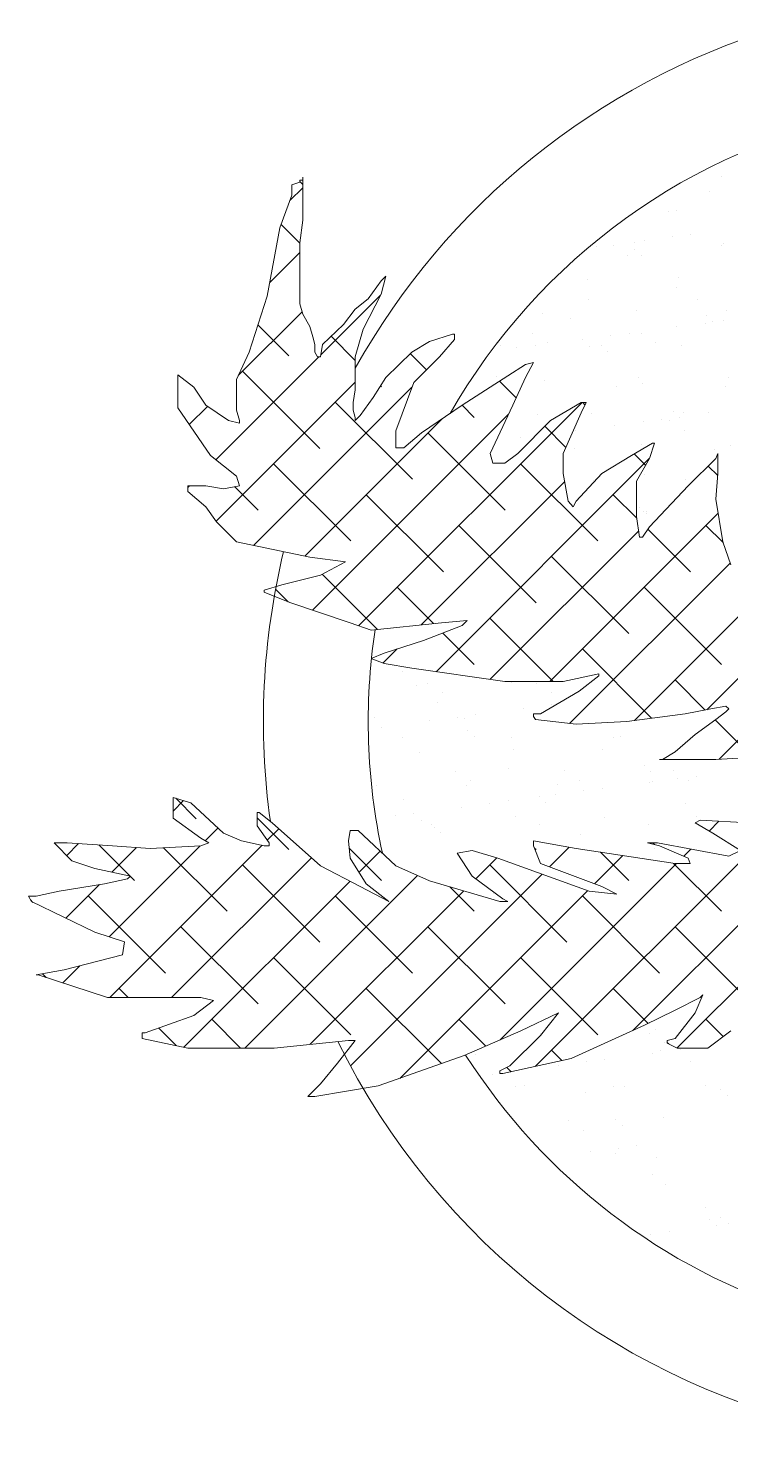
# Model space of a CAD drawing. Header units: inches. Extents: x 32 to 2500, y 31 to 1246.
# Drawn here: x 809.16 to 828.22, y 573.52 to 612.07 of the extents above; entities that cross this region are included whole.
import ezdxf

# ---------------------------------------------------------------- set-up
doc = ezdxf.new("R2010")
doc.units = ezdxf.units.IN
doc.header["$MEASUREMENT"] = 0
doc.layers.add('A-FURNITURE', color=251, linetype='Continuous', lineweight=20)

msp = doc.modelspace()

# ---------------------------------------------------------------- linework, layer by layer
at = {"layer": 'A-FURNITURE', "linetype": 'Continuous'}
for p, q in [((816.30991, 607.81048), (816.52508, 607.88554)), ((816.52508, 607.94183), (816.60577, 607.94183)), ((816.52508, 607.88554), (816.52508, 607.94183)), ((816.52508, 607.90326), (816.60577, 607.82257)), ((816.60577, 608.01689), (816.60577, 606.85351)), ((816.60577, 607.94183), (816.60577, 608.01689)), ((827.98024, 608.05199), (827.98024, 608.05199)), ((815.98716, 606.6471), (816.30991, 607.52902)), ((816.60577, 607.73516), (816.25813, 607.38751)), ((816.30991, 607.52902), (816.30991, 607.81048)), ((827.64773, 607.63846), (827.64773, 607.63846)), ((826.54331, 607.07679), (826.54331, 607.07679)), ((826.75703, 607.11339), (826.75703, 607.11339)), ((816.01845, 606.73261), (816.52509, 606.22597)), ((816.60577, 606.85351), (816.52509, 606.23429)), ((815.63751, 604.78943), (815.98716, 606.6471)), ((825.88083, 606.29569), (825.88083, 606.29569)), ((826.6522, 606.39724), (826.6522, 606.39724)), ((827.14607, 606.46226), (827.14607, 606.46226)), ((816.52509, 605.9772), (815.70711, 605.15922)), ((816.52509, 606.23429), (816.52509, 604.58303)), ((824.59208, 606.12602), (824.59208, 606.12602)), ((825.02897, 606.15379), (825.02897, 606.15379)), ((825.42908, 605.89889), (825.42908, 605.89889)), ((825.61286, 606.23544), (825.61286, 606.23544)), ((825.62093, 606.04932), (825.62093, 606.04932)), ((827.9837, 606.15916), (827.9837, 606.15916)), ((828.04001, 606.22379), (828.04001, 606.22379)), ((825.79582, 605.88907), (825.79582, 605.88907)), ((818.38094, 604.71439), (818.73059, 605.20226)), ((818.86507, 605.33361), (818.73059, 604.84574)), ((818.73059, 605.20226), (818.86507, 605.33361)), ((824.3332, 605.25352), (824.3332, 605.25352)), ((826.8168, 605.28519), (826.8168, 605.28519)), ((815.15338, 603.26953), (815.63751, 604.78943)), ((818.71259, 604.81014), (817.09926, 603.19681)), ((818.73059, 604.84574), (818.24646, 603.88876)), ((826.74019, 605.0237), (826.74019, 605.0237)), ((816.58817, 604.363), (814.85572, 602.63055)), ((816.52509, 604.58303), (816.60578, 604.30157)), ((817.70854, 604.02011), (818.03129, 604.43292)), ((818.03129, 604.43292), (818.38094, 604.71439)), ((824.35486, 604.6955), (824.35486, 604.6955)), ((825.67263, 604.40724), (825.67263, 604.40724)), ((827.3096, 604.70087), (827.3096, 604.70087)), ((828.09977, 604.3956), (828.09977, 604.3956)), ((815.38858, 604.00792), (816.23016, 603.16635)), ((816.60578, 604.30157), (816.79406, 603.96381)), ((817.14371, 603.47594), (817.70854, 604.02011)), ((823.10999, 604.31492), (823.10999, 604.31492)), ((823.88794, 604.19096), (823.88794, 604.19096)), ((827.527, 604.0558), (827.527, 604.0558)), ((827.56565, 604.26732), (827.56565, 604.26732)), ((827.74053, 604.10706), (827.74053, 604.10706)), ((828.02087, 604.12081), (828.02087, 604.12081)), ((816.79406, 603.96381), (816.87475, 603.68235)), ((816.87475, 603.68235), (816.92854, 603.47594)), ((817.37501, 603.69878), (818.0313, 603.04249)), ((818.24646, 603.88876), (818.0313, 603.13819)), ((820.04852, 603.55101), (820.66714, 603.75742)), ((820.72093, 603.6073), (820.31749, 603.13819)), ((820.66714, 603.75742), (820.72093, 603.75742)), ((820.72093, 603.75742), (820.72093, 603.6073)), ((822.84052, 603.7725), (822.84052, 603.7725)), ((824.20165, 603.618), (824.20165, 603.618)), ((824.97302, 603.71956), (824.97302, 603.71956)), ((825.46688, 603.78458), (825.46688, 603.78458)), ((825.79526, 603.77787), (825.79526, 603.77787)), ((826.75563, 603.95424), (826.75563, 603.95424)), ((814.80373, 602.51895), (815.15338, 603.26953)), ((816.92854, 603.47594), (816.92854, 603.26953)), ((816.92854, 603.26953), (817.00923, 603.13818)), ((817.08992, 603.13818), (817.14371, 603.47594)), ((818.86508, 602.57526), (819.56439, 603.26954)), ((819.5228, 603.22826), (819.96391, 602.78715)), ((819.56439, 603.26954), (820.04852, 603.55101)), ((821.96582, 603.43696), (821.96582, 603.43696)), ((822.41903, 603.38332), (822.41903, 603.38332)), ((822.91289, 603.44834), (822.91289, 603.44834)), ((823.24063, 603.5176), (823.24063, 603.5176)), ((824.39297, 603.42532), (824.39297, 603.42532)), ((824.7134, 603.43457), (824.7134, 603.43457)), ((824.88828, 603.27431), (824.88828, 603.27431)), ((826.19537, 603.52297), (826.19537, 603.52297)), ((826.87657, 603.457), (826.87657, 603.457)), ((817.04063, 603.13818), (814.24454, 600.3421)), ((817.00923, 603.13818), (817.08992, 603.13818)), ((818.0313, 603.13819), (818.0313, 602.2375)), ((820.31749, 603.13819), (819.61818, 602.44391)), ((821.6892, 602.31257), (822.65747, 602.9318)), ((822.65747, 602.9318), (822.87264, 602.98809)), ((822.87264, 602.98809), (822.65747, 602.57528)), ((813.21685, 602.6503), (813.64719, 602.31254)), ((813.21685, 601.74961), (813.21685, 602.6503)), ((818.0313, 602.45157), (814.25222, 598.67249)), ((814.80374, 601.69333), (814.80373, 602.51895)), ((814.9722, 602.74703), (817.06879, 600.65043)), ((818.51543, 602.0311), (818.86508, 602.57526)), ((819.61818, 602.44391), (819.13405, 601.13041)), ((821.86115, 602.60182), (821.86115, 602.60182)), ((821.94938, 602.47896), (822.40183, 602.02651)), ((822.65747, 602.57528), (822.30782, 601.8247)), ((823.16976, 602.48672), (823.16976, 602.48672)), ((825.7324, 602.57905), (825.7324, 602.57905)), ((828.15954, 602.56741), (828.15954, 602.56741)), ((813.64719, 602.31254), (813.96995, 601.82467)), ((819.56989, 602.31289), (815.26971, 598.01271)), ((818.0313, 602.2375), (817.97751, 601.89974)), ((818.72169, 602.35209), (818.74607, 602.32771)), ((820.93611, 601.8247), (821.6892, 602.31257)), ((825.12115, 602.31958), (825.12115, 602.31958)), ((825.83266, 602.40895), (825.83266, 602.40895)), ((828.07588, 602.32495), (828.07588, 602.32495)), ((814.10444, 600.45488), (813.21685, 601.74961)), ((814.01787, 601.7927), (813.52511, 601.29995)), ((813.96995, 601.82467), (814.58857, 601.41186)), ((814.88443, 601.41186), (814.80374, 601.69333)), ((817.48811, 601.90839), (819.58471, 599.81179)), ((817.97751, 601.89974), (817.97751, 601.69334)), ((817.97751, 601.69334), (818.0313, 601.48693)), ((824.1886, 601.89977), (818.1209, 595.83206)), ((818.16578, 601.54322), (818.51543, 602.0311)), ((819.83336, 601.07412), (820.93611, 601.8247)), ((820.93031, 601.82075), (821.26199, 601.48907)), ((822.30782, 601.8247), (821.68921, 600.5112)), ((823.32989, 601.41189), (824.16367, 601.89977)), ((824.16367, 601.89977), (824.29815, 601.89977)), ((824.29815, 601.89977), (824.16367, 601.6183)), ((824.20585, 601.89977), (824.26831, 601.83731)), ((814.58857, 601.41186), (814.88443, 601.33681)), ((814.88443, 601.33681), (814.88443, 601.41186)), ((820.38147, 601.44719), (816.65887, 597.72459)), ((822.19348, 601.58192), (816.86705, 596.25549)), ((818.0313, 601.41187), (818.16578, 601.54322)), ((818.0313, 601.48693), (818.0313, 601.41187)), ((822.44231, 600.51121), (823.32989, 601.41189)), ((822.98041, 601.57621), (822.98041, 601.57621)), ((824.16367, 601.6183), (823.67954, 600.51121)), ((824.45274, 601.59713), (824.45274, 601.59713)), ((825.07645, 601.27656), (825.07645, 601.27656)), ((825.84782, 601.37811), (825.84782, 601.37811)), ((826.34168, 601.44313), (826.34168, 601.44313)), ((826.56155, 601.40195), (826.56155, 601.40195)), ((826.65811, 601.65256), (826.65811, 601.65256)), ((826.833, 601.49231), (826.833, 601.49231)), ((826.93634, 601.62881), (826.93634, 601.62881)), ((827.63043, 601.6128), (827.63043, 601.6128)), ((819.13405, 601.13041), (819.13406, 600.66131)), ((819.34923, 600.66131), (819.83336, 601.07412)), ((820.00403, 601.06975), (822.10063, 598.97315)), ((822.52246, 600.94032), (822.52246, 600.94032)), ((823.17431, 601.25402), (823.75183, 600.67651)), ((824.00692, 601.14168), (824.00692, 601.14168)), ((826.96166, 601.14705), (826.96166, 601.14705)), ((819.13406, 600.66131), (819.34923, 600.66131)), ((821.68921, 600.5112), (821.7699, 600.2485)), ((822.09266, 600.2485), (822.44231, 600.51121)), ((823.67954, 600.51121), (823.67954, 599.96705)), ((823.98075, 600.65956), (823.98075, 600.65956)), ((825.53539, 600.45492), (826.10021, 600.79268)), ((825.60755, 600.49807), (825.91351, 600.19211)), ((825.79217, 600.75086), (825.79217, 600.75086)), ((826.15401, 600.79268), (826.01953, 600.37987)), ((826.10021, 600.79268), (826.15401, 600.79268)), ((827.77737, 600.62695), (827.77737, 600.62695)), ((827.82158, 600.37987), (827.87537, 600.51122)), ((827.87537, 600.51122), (827.87538, 599.96706)), ((828.21931, 600.73922), (828.21931, 600.73922)), ((814.80374, 599.89196), (814.10444, 600.45488)), ((815.81084, 600.23111), (817.90743, 598.13451)), ((826.01468, 600.37129), (820.22566, 594.58227)), ((821.7699, 600.2485), (822.09266, 600.2485)), ((822.51995, 600.23111), (824.61655, 598.13451)), ((824.7285, 599.96705), (825.53539, 600.45492)), ((826.01953, 600.37987), (825.66988, 599.76065)), ((827.06849, 599.6293), (827.82158, 600.37987)), ((827.61195, 600.17094), (827.87109, 599.9118)), ((814.88443, 599.62926), (814.80374, 599.89196)), ((823.71808, 599.75197), (819.82053, 595.85442)), ((823.67954, 599.96705), (823.81403, 599.21648)), ((824.0292, 599.21648), (824.7285, 599.96705)), ((824.5125, 599.76894), (824.5125, 599.76894)), ((825.66988, 599.76065), (825.66988, 598.80367)), ((825.88744, 599.94366), (825.88744, 599.94366)), ((826.99611, 599.80062), (826.99611, 599.80062)), ((827.87538, 599.96706), (827.82159, 599.27278)), ((813.48582, 599.62925), (813.96996, 599.62925)), ((813.48582, 599.47914), (813.48582, 599.62925)), ((813.5317, 599.62925), (813.48582, 599.58338)), ((813.96996, 599.06633), (813.48582, 599.47914)), ((813.96996, 599.62925), (814.45409, 599.5542)), ((814.45409, 599.5542), (814.88443, 599.62926)), ((814.75754, 599.60713), (815.39152, 598.97315)), ((818.32675, 599.39247), (820.42335, 597.29588)), ((825.03587, 599.39247), (825.67744, 598.7509)), ((826.01953, 598.52221), (827.06849, 599.6293)), ((814.26582, 598.65351), (813.96996, 599.06633)), ((823.81403, 599.21648), (823.94851, 599.06636)), ((823.94851, 599.06636), (824.0292, 599.21648)), ((825.75058, 599.03781), (825.75058, 599.03781)), ((827.82159, 599.27278), (828.00986, 598.1094)), ((814.80375, 598.10935), (814.26582, 598.65351)), ((827.88415, 598.8862), (823.31695, 594.319)), ((831.22288, 598.87037), (825.61043, 593.25793)), ((825.66988, 598.80367), (825.75057, 598.24074)), ((825.85194, 598.92266), (825.85194, 598.92266)), ((825.92546, 598.87756), (825.92546, 598.87756)), ((825.95125, 598.93511), (825.95125, 598.93511)), ((832.72545, 598.69567), (827.57767, 593.54789)), ((820.84267, 598.55383), (822.93927, 596.45724)), ((825.72685, 598.40619), (821.69565, 594.37498)), ((825.75057, 598.24074), (825.83126, 598.24074)), ((825.83126, 598.24074), (826.01953, 598.52221)), ((825.97408, 598.45426), (827.13246, 597.29588)), ((827.55178, 598.55383), (828.01713, 598.08848)), ((816.79408, 597.69654), (814.80375, 598.10935)), ((828.00986, 598.1094), (828.22504, 597.49018)), ((817.76235, 597.5652), (816.79408, 597.69654)), ((817.08994, 597.20867), (817.76235, 597.5652)), ((823.35859, 597.7152), (825.45518, 595.6186)), ((828.20966, 597.53443), (823.85196, 593.17673)), ((833.12861, 597.42155), (827.91104, 592.20398)), ((816.04099, 596.94597), (817.08994, 597.20867)), ((817.13311, 597.23156), (818.63807, 595.72661)), ((815.55685, 596.79586), (816.04099, 596.94597)), ((815.55685, 596.73956), (815.55685, 596.79586)), ((816.25616, 596.4581), (815.55685, 596.73956)), ((815.86624, 596.82115), (816.21119, 596.4762)), ((819.16539, 596.87656), (820.15173, 595.89022)), ((825.8745, 596.87656), (827.9711, 594.77996)), ((817.89684, 595.91394), (816.25616, 596.4581)), ((818.46166, 595.70754), (817.89684, 595.91394)), ((820.37131, 595.91395), (818.46166, 595.70754)), ((821.07061, 595.97025), (820.37131, 595.91395)), ((820.93613, 595.8389), (821.07061, 595.97025)), ((821.68131, 596.03792), (823.40023, 594.319)), ((819.88717, 595.42608), (820.93613, 595.8389)), ((820.41008, 595.63187), (821.26199, 594.77996)), ((819.16568, 595.19957), (818.78344, 594.81733)), ((818.81132, 595.08832), (819.88717, 595.42608)), ((824.19723, 595.19928), (826.07778, 593.31872)), ((818.46167, 594.9382), (818.81132, 595.08832)), ((818.81132, 594.80685), (818.46167, 594.9382)), ((819.56442, 594.67551), (818.81132, 594.80685)), ((819.31343, 594.59731), (819.31343, 594.59731)), ((822.09268, 594.319), (819.56442, 594.67551)), ((824.64783, 594.52541), (823.67956, 594.319)), ((824.10991, 594.0563), (824.64783, 594.46912)), ((824.64783, 594.46912), (824.64783, 594.52541)), ((826.71314, 594.36064), (827.53408, 593.5397)), ((819.70203, 594.20367), (819.70203, 594.20367)), ((819.9962, 594.25807), (819.9962, 594.25807)), ((820.39631, 594.00318), (820.39631, 594.00318)), ((823.67956, 594.319), (822.09268, 594.319)), ((822.26467, 594.296), (822.26467, 594.296)), ((822.95094, 594.26344), (822.95094, 594.26344)), ((823.06095, 593.43708), (824.10991, 594.0563)), ((823.35105, 594.00855), (823.35105, 594.00855)), ((820.25781, 593.73195), (820.25781, 593.73195)), ((822.59288, 593.57974), (822.59288, 593.57974)), ((823.36425, 593.68129), (823.36425, 593.68129)), ((827.68712, 593.56845), (826.98782, 593.43709)), ((828.09057, 593.6435), (827.68712, 593.56845)), ((828.17126, 593.56845), (828.09057, 593.6435)), ((828.09057, 593.49339), (828.17126, 593.56845)), ((818.55786, 593.32572), (818.55786, 593.32572)), ((820.03889, 593.2435), (820.03889, 593.2435)), ((820.81026, 593.34505), (820.81026, 593.34505)), ((820.985, 593.31408), (820.985, 593.31408)), ((821.30413, 593.41007), (821.30413, 593.41007)), ((822.87268, 593.36202), (822.87268, 593.43708)), ((822.87268, 593.43708), (823.06095, 593.43708)), ((822.92647, 593.28696), (822.87268, 593.36202)), ((824.02922, 593.15562), (822.92647, 593.28696)), ((825.40094, 593.23068), (824.02922, 593.15562)), ((826.98782, 593.43709), (825.40094, 593.23068)), ((827.25679, 592.87417), (827.82161, 593.28698)), ((827.8015, 593.27228), (828.80974, 592.26404)), ((827.82161, 593.28698), (828.09057, 593.49339)), ((818.75014, 593.07383), (818.75014, 593.07383)), ((819.3221, 592.79979), (819.3221, 592.79979)), ((821.08326, 592.97556), (821.08326, 592.97556)), ((821.25815, 592.81531), (821.25815, 592.81531)), ((822.27683, 592.80516), (822.27683, 592.80516)), ((825.23156, 592.81053), (825.23156, 592.81053)), ((826.71886, 592.40506), (827.25679, 592.87417)), ((822.32443, 592.46781), (822.32443, 592.46781)), ((824.75158, 592.45617), (824.75158, 592.45617)), ((825.05477, 592.7827), (825.05477, 592.7827)), ((826.36921, 592.19865), (826.71886, 592.40506)), ((819.7618, 592.37548), (819.7618, 592.37548)), ((825.88022, 592.02631), (825.88022, 592.02631)), ((827.82161, 592.19865), (826.28852, 592.19865)), ((826.28852, 592.19865), (826.36921, 592.19865)), ((830.02711, 592.33001), (827.82161, 592.19865)), ((820.76249, 591.88215), (820.76249, 591.88215)), ((822.20252, 591.94995), (822.20252, 591.94995)), ((823.71723, 591.88752), (823.71723, 591.88752)), ((826.05511, 591.86606), (826.05511, 591.86606)), ((826.67196, 591.89289), (826.67196, 591.89289)), ((826.79303, 591.67608), (826.79303, 591.67608)), ((827.07207, 591.63799), (827.07207, 591.63799)), ((827.2869, 591.7411), (827.2869, 591.7411)), ((818.61763, 591.49753), (818.61763, 591.49753)), ((821.04477, 591.48589), (821.04477, 591.48589)), ((821.1626, 591.62726), (821.1626, 591.62726)), ((823.52837, 591.51757), (823.52837, 591.51757)), ((824.11734, 591.63262), (824.11734, 591.63262)), ((824.23905, 591.33985), (824.23905, 591.33985)), ((824.73291, 591.40486), (824.73291, 591.40486)), ((832.1023, 591.3634), (825.57129, 584.83239)), ((826.02166, 591.57453), (826.02166, 591.57453)), ((826.09101, 591.60989), (826.09101, 591.60989)), ((813.08241, 591.16657), (813.56654, 591.01645)), ((813.08241, 590.60364), (813.08241, 591.16657)), ((813.36712, 591.07829), (813.08241, 590.79357)), ((813.15782, 591.14318), (813.71424, 590.58676)), ((813.56654, 591.01645), (814.45413, 590.19083)), ((819.35027, 591.1172), (819.35027, 591.1172)), ((820.91369, 590.90205), (820.91369, 590.90205)), ((821.68506, 591.00361), (821.68506, 591.00361)), ((822.17893, 591.06863), (822.17893, 591.06863)), ((823.02798, 591.19356), (823.02798, 591.19356)), ((823.20286, 591.03331), (823.20286, 591.03331)), ((823.46768, 591.23829), (823.46768, 591.23829)), ((826.99948, 591.0007), (826.99948, 591.0007)), ((813.83551, 590.05948), (813.08241, 590.60364)), ((815.3686, 590.75376), (815.42239, 590.75376)), ((815.3686, 590.39724), (815.3686, 590.75376)), ((815.3686, 590.60968), (816.23016, 589.74813)), ((815.42239, 590.75376), (815.77205, 590.4723)), ((819.13108, 590.66737), (819.13108, 590.66737)), ((819.62494, 590.73239), (819.62494, 590.73239)), ((819.82156, 590.54729), (819.82156, 590.54729)), ((822.3842, 590.63961), (822.3842, 590.63961)), ((829.59933, 590.53772), (822.91807, 583.85645)), ((824.81135, 590.62797), (824.81135, 590.62797)), ((827.25679, 590.47234), (827.39128, 590.5474)), ((827.29495, 590.65965), (827.29495, 590.65965)), ((827.39128, 590.5474), (828.7092, 590.47234)), ((827.90261, 590.51828), (827.63614, 590.2518)), ((814.30016, 590.33405), (813.95354, 589.98743)), ((814.45413, 590.19083), (814.93826, 589.98442)), ((815.69136, 589.92813), (815.3686, 590.39724)), ((815.95457, 590.31118), (815.64252, 589.99912)), ((815.77205, 590.4723), (817.08997, 589.30892)), ((817.84307, 589.98443), (817.89686, 590.2659)), ((817.89686, 590.2659), (818.11203, 590.2659)), ((818.11203, 590.2659), (819.1341, 589.30893)), ((820.08838, 590.42386), (820.08838, 590.42386)), ((820.17573, 590.36081), (820.17573, 590.36081)), ((820.35061, 590.20056), (820.35061, 590.20056)), ((823.04312, 590.42923), (823.04312, 590.42923)), ((824.14724, 590.16795), (824.14724, 590.16795)), ((825.99785, 590.4346), (825.99785, 590.4346)), ((832.71469, 590.29851), (826.77179, 584.35562)), ((827.74093, 590.19088), (827.25679, 590.47234)), ((828.49403, 589.72177), (827.74093, 590.19088)), ((809.85485, 589.92811), (810.2045, 589.92811)), ((810.33898, 589.44024), (809.85485, 589.92811)), ((810.5205, 589.90894), (810.19594, 589.58439)), ((810.2045, 589.92811), (811.44173, 589.85306)), ((811.07089, 589.87556), (811.91715, 589.02929)), ((813.81824, 589.85213), (811.3469, 587.38079)), ((815.50705, 589.86366), (811.36831, 585.72492)), ((812.094, 589.80516), (811.42338, 589.13455)), ((811.44173, 589.85306), (812.4638, 589.77801)), ((812.4638, 589.77801), (813.83551, 589.85307)), ((812.8259, 589.79782), (814.55288, 588.07085)), ((814.05068, 589.92813), (813.83551, 590.05948)), ((813.83551, 589.85307), (814.05068, 589.92813)), ((814.93826, 589.98442), (815.55688, 589.85308)), ((815.55688, 589.85308), (815.69136, 589.85308)), ((815.69136, 589.85308), (815.69136, 589.92813)), ((817.89686, 589.51533), (817.84307, 589.98443)), ((817.86534, 589.79022), (818.74607, 588.90949)), ((818.70688, 589.70893), (818.13274, 589.13479)), ((820.80167, 589.64669), (821.20511, 589.72175)), ((821.20511, 589.72175), (821.90442, 589.51534)), ((822.87269, 589.8531), (822.87269, 589.98445)), ((822.87269, 589.98445), (824.02923, 589.77805)), ((823.06097, 589.36523), (822.87269, 589.8531)), ((822.89682, 589.79057), (822.93927, 589.74813)), ((823.84136, 589.81158), (823.30456, 589.27478)), ((824.02923, 589.77805), (826.71887, 589.36525)), ((826.28853, 589.85312), (825.96577, 589.92817)), ((825.96577, 589.92817), (826.23473, 589.92817)), ((826.11378, 589.92817), (826.15863, 589.88332)), ((826.15078, 589.7817), (826.15078, 589.7817)), ((826.23473, 589.92817), (828.17127, 589.57166)), ((827.06852, 589.51536), (826.28853, 589.85312)), ((827.14494, 589.7606), (826.95071, 589.56638)), ((828.17127, 589.57166), (828.49403, 589.72177)), ((810.9576, 589.23384), (810.33898, 589.44024)), ((816.84544, 589.52477), (813.0456, 585.72493)), ((814.9722, 589.32881), (817.06879, 587.23221)), ((818.32721, 588.82105), (817.89686, 589.51533)), ((821.20512, 589.02747), (820.80167, 589.64669)), ((821.87618, 589.52368), (821.30546, 588.95295)), ((821.68131, 589.32881), (823.77791, 587.23221)), ((821.90442, 589.51534), (824.37889, 588.61467)), ((826.74958, 589.36525), (821.96093, 584.57659)), ((824.72854, 588.74602), (823.06097, 589.36523)), ((825.29139, 589.58433), (824.52767, 588.82061)), ((824.68768, 589.67699), (825.45518, 588.90949)), ((826.66906, 589.37289), (827.9711, 588.07085)), ((826.71887, 589.36525), (827.12232, 589.36525)), ((827.12232, 589.36525), (827.06852, 589.51536)), ((811.92587, 589.02744), (810.9576, 589.23384)), ((811.22657, 588.82103), (811.84518, 588.95238)), ((811.84518, 588.95238), (811.92587, 589.02744)), ((811.92232, 589.02413), (812.03696, 588.90949)), ((819.71977, 589.04454), (815.03037, 584.35514)), ((817.08997, 589.30892), (818.16583, 588.74599)), ((823.10729, 589.07751), (817.90076, 583.87097)), ((819.1341, 589.30893), (820.04857, 588.89611)), ((822.03891, 588.40825), (821.20512, 589.02747)), ((809.37072, 588.48326), (809.98933, 588.61461)), ((809.98933, 588.61461), (811.22657, 588.82103)), ((811.08649, 588.79766), (810.17279, 587.88395)), ((817.88886, 588.89091), (813.37634, 584.3784)), ((820.97541, 588.6229), (816.80817, 584.45566)), ((818.16583, 588.74599), (818.94582, 588.33318)), ((818.94582, 588.33318), (818.32721, 588.82105)), ((824.33698, 588.62992), (819.23747, 583.53041)), ((820.04857, 588.89611), (821.95822, 588.33319)), ((820.59896, 588.73387), (821.26199, 588.07085)), ((821.78849, 588.56061), (821.78849, 588.56061)), ((824.37889, 588.61467), (825.13199, 588.53961)), ((825.13199, 588.53961), (824.72854, 588.74602)), ((809.15555, 588.48326), (809.37072, 588.48326)), ((809.23624, 588.33315), (809.15555, 588.48326)), ((809.21008, 588.38181), (809.27949, 588.3124)), ((810.95761, 587.50753), (809.23624, 588.33315)), ((810.779, 588.49017), (812.8756, 586.39357)), ((817.48811, 588.49017), (819.58471, 586.39357)), ((821.95822, 588.33319), (822.17339, 588.33319)), ((822.17339, 588.33319), (822.03891, 588.40825)), ((824.19723, 588.49017), (826.29382, 586.39357)), ((811.7645, 587.24483), (810.95761, 587.50753)), ((813.29492, 587.65153), (815.39152, 585.55493)), ((820.00403, 587.65153), (822.10063, 585.55493)), ((826.71314, 587.65153), (828.80974, 585.55493)), ((811.71071, 586.88831), (811.7645, 587.24483)), ((810.12382, 586.47549), (811.71071, 586.88831)), ((815.81084, 586.81289), (817.90743, 584.71629)), ((822.51995, 586.81289), (824.61655, 584.71629)), ((809.37073, 586.34414), (810.12382, 586.47549)), ((809.42452, 586.34414), (809.37073, 586.34414)), ((811.30727, 585.72492), (809.42452, 586.34414)), ((809.54081, 586.3738), (809.64201, 586.27261)), ((810.55334, 586.58722), (810.09104, 586.12493)), ((811.61764, 585.97425), (811.86697, 585.72492)), ((818.32675, 585.97425), (820.37073, 583.93027)), ((825.03587, 585.97425), (825.98584, 585.02428)), ((813.83552, 585.72493), (811.30727, 585.72492)), ((813.64725, 585.23706), (814.18518, 585.64988)), ((814.18518, 585.64988), (813.83552, 585.72493)), ((827.39129, 585.72498), (826.71889, 585.38722)), ((827.25681, 585.31217), (827.47198, 585.80004)), ((827.47198, 585.80004), (827.39129, 585.72498)), ((812.32933, 584.76795), (813.64725, 585.23706)), ((814.13356, 585.13561), (814.91403, 584.35514)), ((820.84267, 585.13561), (821.57274, 584.40554)), ((823.54511, 585.31215), (822.52305, 584.82428)), ((823.06098, 584.69293), (823.54511, 585.31215)), ((826.71889, 585.38722), (825.8851, 584.9744)), ((826.71889, 584.61789), (827.25681, 585.31217)), ((827.55178, 585.13561), (828.01921, 584.66818)), ((812.24864, 584.76795), (812.32933, 584.76795)), ((812.24864, 584.61783), (812.24864, 584.76795)), ((812.6941, 584.89779), (813.1696, 584.42229)), ((822.52305, 584.82428), (820.98996, 584.14876)), ((823.06135, 584.75439), (823.06135, 584.75439)), ((825.8851, 584.9744), (823.89477, 584.07371)), ((826.00987, 585.01481), (826.00987, 585.01481)), ((826.01609, 584.75976), (826.01609, 584.75976)), ((826.18475, 584.85455), (826.18475, 584.85455)), ((828.22508, 584.8243), (827.60647, 584.35519)), ((813.48588, 584.35514), (812.24864, 584.61783)), ((815.82586, 584.35515), (813.48588, 584.35514)), ((817.84309, 584.56156), (815.82586, 584.35515)), ((817.54723, 583.94234), (818.03136, 584.56156)), ((818.03136, 584.56156), (817.84309, 584.56156)), ((822.2272, 583.8673), (823.06098, 584.69293)), ((826.4162, 584.50486), (826.4162, 584.50486)), ((826.50372, 584.56159), (826.71889, 584.61789)), ((826.50372, 584.48654), (826.50372, 584.56159)), ((826.50372, 584.5064), (826.54254, 584.46758)), ((826.77268, 584.35519), (826.50372, 584.48654)), ((827.60647, 584.35519), (826.77268, 584.35519)), ((826.86345, 584.31551), (826.86345, 584.31551)), ((817.08999, 583.37941), (817.54723, 583.94234)), ((820.98996, 584.14876), (818.64998, 583.32312)), ((821.28385, 584.17311), (821.28385, 584.17311)), ((823.89477, 584.07371), (822.03892, 583.66089)), ((823.35859, 584.29697), (823.63879, 584.01677)), ((824.30946, 583.97927), (824.30946, 583.97927)), ((824.80333, 584.04429), (824.80333, 584.04429)), ((826.09208, 584.21395), (826.09208, 584.21395)), ((826.33009, 584.29712), (826.33009, 584.29712)), ((827.12913, 583.98919), (827.12913, 583.98919)), ((821.75548, 583.64303), (821.75548, 583.64303)), ((821.95823, 583.73595), (822.2272, 583.8673)), ((821.95823, 583.66089), (821.95823, 583.73595)), ((822.03892, 583.66089), (821.95823, 583.66089)), ((822.14911, 583.82917), (822.26672, 583.71156)), ((823.5381, 583.87772), (823.5381, 583.87772)), ((816.74034, 583.04165), (817.08999, 583.37941)), ((818.64998, 583.32312), (816.92862, 583.04165)), ((822.38725, 583.2961), (822.38725, 583.2961)), ((822.62328, 583.32684), (822.62328, 583.32684)), ((824.27688, 583.15645), (824.27688, 583.15645)), ((825.05042, 583.3152), (825.05042, 583.3152)), ((825.34198, 583.30147), (825.34198, 583.30147)), ((827.53402, 583.34688), (827.53402, 583.34688)), ((827.95458, 583.2328), (827.95458, 583.2328)), ((816.92862, 583.04165), (816.74034, 583.04165)), ((828.12947, 583.07255), (828.12947, 583.07255)), ((825.10233, 582.40006), (825.10233, 582.40006)), ((826.38986, 582.46893), (826.38986, 582.46893)), ((823.82722, 582.3766), (823.82722, 582.3766)), ((823.82764, 582.37847), (823.82764, 582.37847)), ((824.22775, 582.12357), (824.22775, 582.12357)), ((825.27722, 582.2398), (825.27722, 582.2398)), ((825.18427, 581.63782), (825.18427, 581.63782)), ((825.67813, 581.70284), (825.67813, 581.70284)), ((824.4129, 581.53627), (824.4129, 581.53627)), ((825.11019, 581.48701), (825.11019, 581.48701)), ((826.22159, 581.37444), (826.22159, 581.37444)), ((826.10827, 580.92555), (826.10827, 580.92555)), ((826.44962, 580.64073), (826.44962, 580.64073)), ((827.54866, 580.00792), (827.54866, 580.00792)), ((827.65356, 579.69049), (827.65356, 579.69049)), ((827.94877, 579.75302), (827.94877, 579.75302)), ((826.55293, 579.36139), (826.55293, 579.36139)), ((827.84168, 579.53106), (827.84168, 579.53106)), ((828.16631, 579.59244), (828.16631, 579.59244)), ((826.05907, 579.29637), (826.05907, 579.29637)), ((826.50939, 578.81254), (826.50939, 578.81254))]:
    msp.add_line(p, q, dxfattribs=at)
for radius, start, end in [(19.70857, 107.129731, 150.857636), (16.86213, 101.468149, 150.239965), (19.70857, 166.463388, 187.934664), (16.86213, 171.514164, 192.250523), (19.70857, 206.189318, 311.144824), (16.86213, 212.522357, 252.420172)]:
    msp.add_arc((835.245, 593.23072), radius, start, end, dxfattribs=at)

doc.saveas('drawing.dxf')
